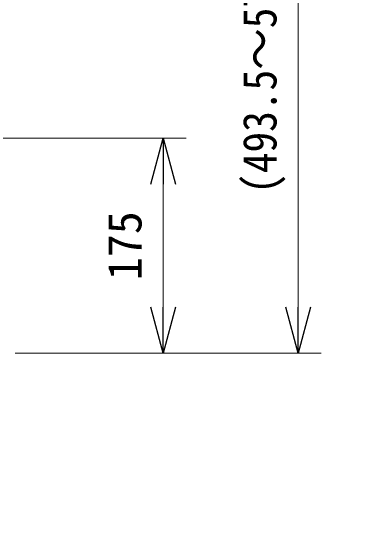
# Model space of a CAD drawing. Units: millimetres, scale not verified. Extents: x -63 to 77, y -57 to 57.
# Drawn here: x -12.96 to 7.07, y -2.01 to 26.89 of the extents above; entities that cross this region are included whole.
import ezdxf
from ezdxf.enums import TextEntityAlignment as Align

# ---------------------------------------------------------------- set-up
doc = ezdxf.new("R2010")
doc.units = ezdxf.units.MM
doc.header["$LTSCALE"] = 0.125
doc.layers.add('0-0_0', color=7, linetype='Continuous')
doc.layers.add('0-4_SUNPO', color=3, linetype='Continuous', lineweight=18)
doc.layers.add('0-5_GAIKEI', color=1, linetype='Continuous', lineweight=18)
doc.styles.add('ＭＳ ゴシック', font='')
doc.styles.get('ＭＳ ゴシック').set_extended_font_data('MS Gothic')

# ---------------------------------------------------------------- blocks, each defined once
blk = doc.blocks.new('_Open30')
at = {"layer": '0-0_0'}
blk.add_line((0, 0), (-1, 0), dxfattribs=at)
blk.add_lwpolyline([(-1, 0.26795), (0, 0), (-1, -0.26795)], dxfattribs=at)
blk = doc.blocks.new('D3')
at = {"layer": '0-4_SUNPO'}
for p, q in [((67.4368, 352.342), (67.4368, 324.3087)), ((52.0699, 321.8087), (68.6868, 321.8087))]:
    blk.add_line(p, q, dxfattribs=at)
at = {"layer": '0-4_SUNPO', "xscale": 2.5, "yscale": 2.5, "rotation": 270}
blk.add_blockref('_Open30', (67.4368, 321.8087), dxfattribs=at)
at = {"layer": '0-4_SUNPO', "color": 7, "style": 'ＭＳ ゴシック', "width": 0.9}
blk.add_text('(493.5～573.5)', height=1.833, rotation=90, dxfattribs=at).set_placement((66.8118, 330.4503), align=Align.BOTTOM_LEFT)
blk = doc.blocks.new('D4')
at = {"layer": '0-4_SUNPO'}
for p, q in [((51.342, 333.4753), (61.3535, 333.4753)), ((60.1035, 324.3087), (60.1035, 330.9753)), ((52.0699, 321.8087), (61.3535, 321.8087))]:
    blk.add_line(p, q, dxfattribs=at)
at = {"layer": '0-4_SUNPO', "xscale": 2.5, "yscale": 2.5}
for p, rotation in [((60.1035, 333.4753), 90), ((60.1035, 321.8087), 270)]:
    blk.add_blockref('_Open30', p, dxfattribs=dict(at, rotation=rotation))
at = {"layer": '0-4_SUNPO', "color": 7, "style": 'ＭＳ ゴシック'}
blk.add_text('175', height=1.833, rotation=90, dxfattribs=at).set_placement((59.4785, 325.767), align=Align.BOTTOM_LEFT)

msp = doc.modelspace()

# ---------------------------------------------------------------- linework, layer by layer
at = {"layer": '0-5_GAIKEI'}
msp.add_circle((2.0566, 9.8003), 32.7204, dxfattribs=at)

# ---------------------------------------------------------------- block references
at = {"layer": '0-4_SUNPO'}
for name in ['D3', 'D4']:
    msp.add_blockref(name, (-64.7791, -313.5009), dxfattribs=at)

doc.saveas('drawing.dxf')
